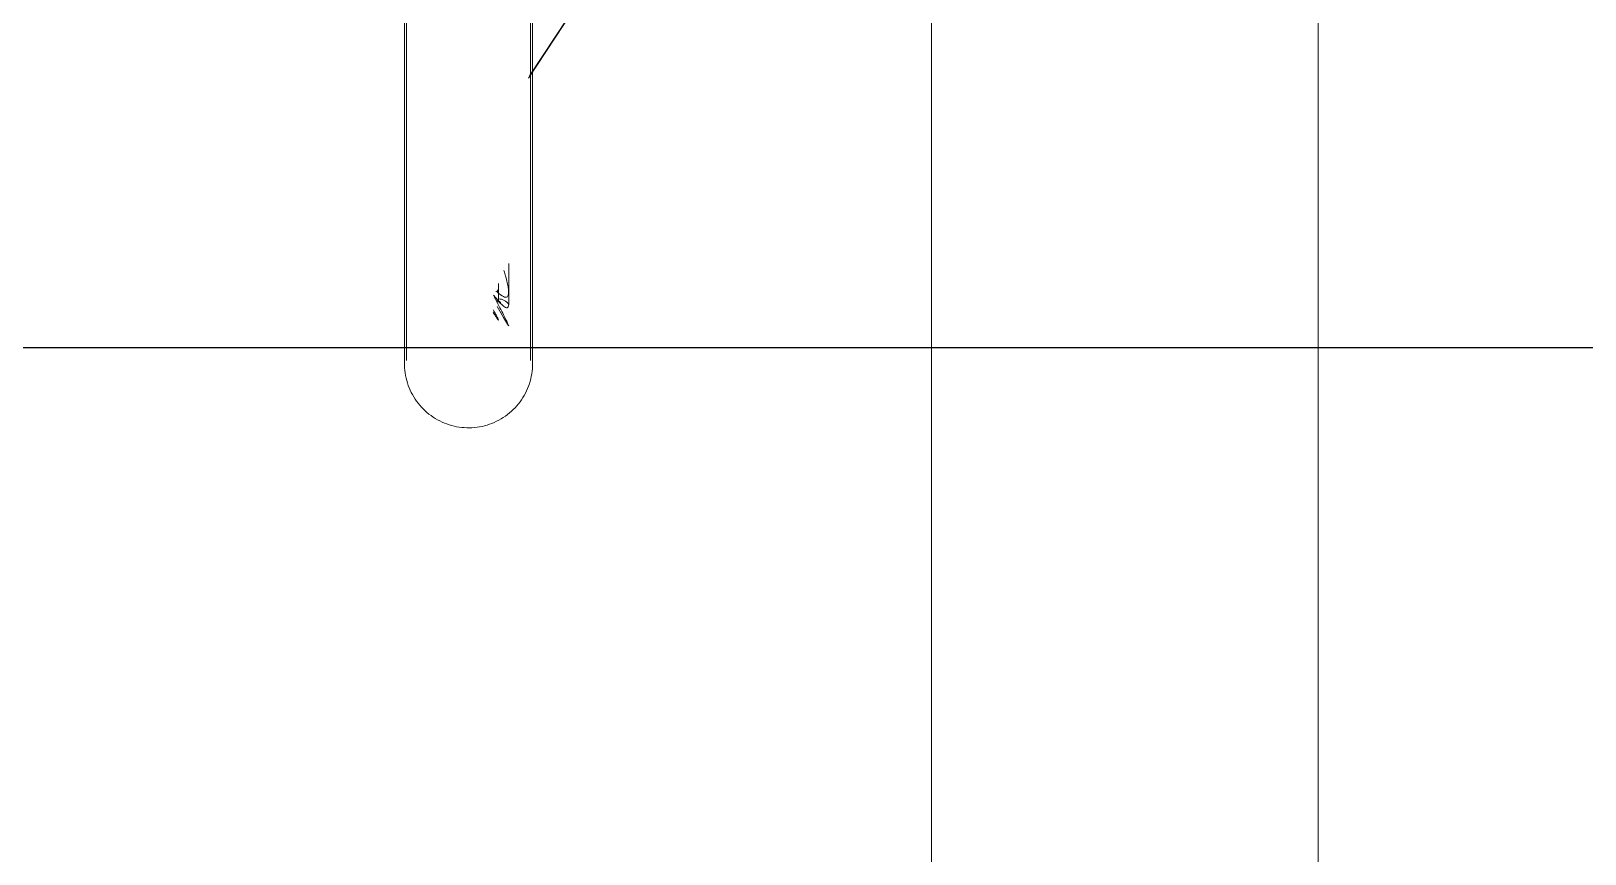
# Model space of a CAD drawing. Extents: x -181672 to 290600, y -29000 to 395522.
# Drawn here: x -6818.2 to -6624.1, y 37436.7 to 37539.5 of the extents above; entities that cross this region are included whole.
import ezdxf

# ---------------------------------------------------------------- set-up
doc = ezdxf.new("R2010")
doc.units = 0
doc.header["$LTSCALE"] = 10
doc.linetypes.add('XFM7P20PCW$0$XFA-CCL-100$0$CENTER', pattern=[2, 1.25, -0.25, 0.25, -0.25])
doc.layers.add('XFM7P20PCW$0$CCL', color=252, linetype='XFM7P20PCW$0$XFA-CCL-100$0$CENTER')
doc.layers.add('XFM7P20PCW$0$SH-TEXT', color=252, linetype='Continuous')
doc.layers.add('XFM7P20PCW$0$M-EQPM-2', color=252, linetype='Continuous', lineweight=9)
doc.layers.add('XFM7P20PCW$0$M-EQPM-3', color=252, linetype='Continuous', lineweight=9)
doc.styles.add('XFM7P20PCW$0$aa-txt', font='isocp.shx', dxfattribs={"bigfont": 'chineset'})
doc.dimstyles.new('XFM7P20PCW$0$adim-5', dxfattribs={"dimscale": 10, "dimtxt": 0.25, "dimasz": 0.25, "dimexe": 0.1, "dimexo": 0.5, "dimgap": 0.15, "dimtad": 0, "dimdec": 4, "dimlfac": 5, "dimdsep": 46, "dimtxsty": 'XFM7P20PCW$0$aa-txt', "dimcen": 2.5, "dimclrd": 3, "dimclre": 3, "dimclrt": 256, "dimadec": 0, "dimazin": 0, "dimtfac": 1, "dimtdec": 4, "dimtmove": 0, "dimatfit": 3, "dimfxl": 1, "dimtolj": 1, "dimtzin": 0, "dimarcsym": 0})

# ---------------------------------------------------------------- blocks, each defined once
blk = doc.blocks.new('XFM7P20PCW$0$A$C33a3deab')
at = {"layer": 'XFM7P20PCW$0$M-EQPM-2'}
for p, q in [((739.85, 1904.07), (514, 1904.07)), ((514, 1855.77), (739.85, 1855.77))]:
    blk.add_line(p, q, dxfattribs=at)
at = {"layer": 'XFM7P20PCW$0$M-EQPM-3'}
for p, q in [((372.49, 1969.91), (607.51, 1969.91)), ((372.49, 1969.91), (607.51, 1969.91)), ((606.61, 1969.67), (373.39, 1969.67)), ((606.61, 1969.67), (377.82, 1969.67)), ((598.91, 1958.18), (596.98, 1958.18)), ((594.47, 1956.91), (599.59, 1956.91)), ((607.51, 1953.94), (372.49, 1953.94)), ((503.09, 1954.17), (606.61, 1954.17)), ((535.32, 1930.76), (571.05, 1954.3)), ((535.42, 1930.79), (571.32, 1954.44)), ((607.51, 1953.94), (570.58, 1953.94)), ((570.93, 1954.17), (606.61, 1954.17))]:
    blk.add_line(p, q, dxfattribs=at)
at = {"layer": 'XFM7P20PCW$0$M-EQPM-3', "flags": 128}
for points in [[(607.41, 1969.91), (607.32, 1969.91), (607.04, 1969.91), (606.57, 1969.91), (605.92, 1969.91), (605.07, 1969.91), (604.05, 1969.91), (602.84, 1969.91), (601.45, 1969.91), (599.89, 1969.91), (598.15, 1969.91), (596.23, 1969.91), (594.15, 1969.91), (591.89, 1969.91), (589.48, 1969.91), (586.91, 1969.91), (584.18, 1969.91), (581.3, 1969.91), (578.27, 1969.91), (575.11, 1969.91), (571.8, 1969.91), (568.37, 1969.91), (564.81, 1969.91)], [(562.84, 1969.91), (566.46, 1969.91), (569.97, 1969.91), (573.34, 1969.91), (576.58, 1969.91), (579.68, 1969.91), (582.64, 1969.91), (585.45, 1969.91), (588.11, 1969.91), (590.61, 1969.91), (592.95, 1969.91), (595.13, 1969.91), (597.13, 1969.91), (598.97, 1969.91), (600.63, 1969.91), (602.12, 1969.91), (603.42, 1969.91), (604.54, 1969.91), (605.48, 1969.91), (606.24, 1969.91), (606.81, 1969.91), (607.19, 1969.91), (607.39, 1969.91), (607.41, 1969.91)], [(607.41, 1969.91), (607.47, 1969.91), (607.51, 1969.91)], [(607.51, 1969.91), (607.83, 1969.88), (608.15, 1969.84), (608.46, 1969.79), (608.78, 1969.72), (609.09, 1969.64), (609.39, 1969.55), (609.7, 1969.45), (610, 1969.34), (610.29, 1969.21), (610.58, 1969.08), (610.86, 1968.93), (611.14, 1968.77), (611.41, 1968.6), (611.67, 1968.41), (611.93, 1968.22), (612.18, 1968.02), (612.42, 1967.81), (612.65, 1967.59), (612.87, 1967.36), (613.08, 1967.12), (613.29, 1966.87), (613.48, 1966.61), (613.66, 1966.35), (613.83, 1966.08), (613.99, 1965.81), (614.14, 1965.52), (614.28, 1965.23), (614.41, 1964.94), (614.52, 1964.64), (614.63, 1964.34), (614.72, 1964.03), (614.79, 1963.72), (614.86, 1963.41), (614.91, 1963.09), (614.95, 1962.77), (614.98, 1962.46), (615, 1962.14), (615, 1961.82), (614.99, 1961.5), (614.97, 1961.18), (614.93, 1960.86), (614.88, 1960.54), (614.82, 1960.23), (614.74, 1959.92), (614.66, 1959.61), (614.56, 1959.31), (614.45, 1959.01), (614.33, 1958.71), (614.19, 1958.42), (614.05, 1958.13), (613.89, 1957.86), (613.72, 1957.58), (613.54, 1957.32), (613.35, 1957.06), (613.15, 1956.81), (612.94, 1956.57), (612.73, 1956.33), (612.5, 1956.11), (612.26, 1955.89), (612.02, 1955.69), (611.76, 1955.49), (611.5, 1955.31), (611.23, 1955.13), (610.96, 1954.97), (610.68, 1954.82), (610.39, 1954.68), (610.1, 1954.55), (609.8, 1954.43), (609.5, 1954.32), (609.19, 1954.23), (608.88, 1954.15), (608.57, 1954.08), (608.26, 1954.02), (607.94, 1953.98), (607.62, 1953.95), (607.51, 1953.94)], [(598.06, 1958.16), (598.05, 1958.17), (597.88, 1958.4)], [(599.42, 1957.89), (599.37, 1957.95), (599.07, 1958.26), (598.45, 1958.8)], [(599.87, 1958.34), (601.24, 1957.55), (602.05, 1957.07)], [(602.12, 1957.02), (602.12, 1957.02), (602.07, 1957.05), (602.05, 1957.07)], [(562.84, 1953.93), (566.46, 1953.93), (569.97, 1953.93), (573.34, 1953.93), (576.58, 1953.93), (579.68, 1953.93), (582.64, 1953.93), (585.45, 1953.93), (588.11, 1953.93), (590.61, 1953.93), (592.95, 1953.93), (595.13, 1953.93), (597.13, 1953.93), (598.97, 1953.93), (600.63, 1953.93), (602.12, 1953.93), (603.42, 1953.93), (604.54, 1953.93), (605.48, 1953.93), (606.24, 1953.93), (606.81, 1953.93), (607.19, 1953.93), (607.39, 1953.93), (607.41, 1953.93)], [(607.41, 1953.93), (607.32, 1953.93), (607.04, 1953.93), (606.57, 1953.93), (605.92, 1953.93), (605.07, 1953.93), (604.05, 1953.93), (602.84, 1953.93), (601.45, 1953.93), (599.89, 1953.93), (598.15, 1953.93), (596.23, 1953.93), (594.15, 1953.93), (591.89, 1953.93), (589.48, 1953.93), (586.91, 1953.93), (584.18, 1953.93), (581.3, 1953.93), (578.27, 1953.93), (575.11, 1953.93), (571.8, 1953.93), (570.5, 1953.93)], [(607.51, 1953.94), (607.45, 1953.94), (607.41, 1953.93)]]:
    blk.add_lwpolyline(points, dxfattribs=at)
at = {"layer": 'XFM7P20PCW$0$M-EQPM-3', "extrusion": (0, 0, -1)}
blk.add_ellipse((600.37, 1958.18), major_axis=(0, 1.5), ratio=0.975917, start_param=3.707455, end_param=4.712389, dxfattribs=at)
at = {"layer": 'XFM7P20PCW$0$M-EQPM-3'}
for points, knots in [([(598, 1958.35), (598.3, 1958.05), (598.61, 1957.65), (598.73, 1957.27), (598.66, 1957.06), (598.44, 1956.94), (598.08, 1956.9), (597.55, 1956.94), (596.89, 1957.07), (596.15, 1957.26), (595.61, 1957.42), (595.37, 1957.5)], [-0.875, -0.875, -0.875, -0.875, -0.75, -0.6875, -0.625, -0.5625, -0.5, -0.4375, -0.375, -0.3125, -0.2640799, -0.2640799, -0.2640799, -0.2640799]), ([(597.38, 1958.18), (597.52, 1958.18), (597.75, 1958.21), (597.94, 1958.33), (597.98, 1958.46), (597.98, 1958.53)], [-0.5, -0.5, -0.5, -0.5, -0.4375, -0.375, -0.3171983, -0.3171983, -0.3171983, -0.3171983]), ([(599.29, 1958.41), (599.29, 1958.38), (599.27, 1958.24), (599.13, 1958.18), (598.91, 1958.18)], [-0.291141, -0.291141, -0.291141, -0.291141, -0.25, 0, 0, 0, 0]), ([(600.27, 1958.84), (600.47, 1958.73), (600.81, 1958.54), (601.2, 1958.33), (601.46, 1958.21), (601.55, 1958.17), (601.56, 1958.18), (601.56, 1958.18)], [-0.75, -0.75, -0.75, -0.75, -0.6875, -0.625, -0.5625, -0.5, -0.4818453, -0.4818453, -0.4818453, -0.4818453]), ([(601.56, 1958.18), (601.56, 1958.19), (601.53, 1958.22), (601.38, 1958.33), (601.07, 1958.54), (600.77, 1958.73), (600.6, 1958.84)], [-0.4815509, -0.4815509, -0.4815509, -0.4815509, -0.4375, -0.375, -0.3125, -0.25, -0.25, -0.25, -0.25])]:
    blk.add_open_spline(points, degree=3, knots=knots, dxfattribs=at)
for points in [[(602.05, 1957.07), (602.15, 1957), (602.28, 1956.91), (602.24, 1956.9), (601.95, 1957.03), (601.44, 1957.27), (600.71, 1957.64), (599.79, 1958.12), (599.05, 1958.5), (598.65, 1958.71)], [(599.59, 1956.91), (599.83, 1956.91), (600.1, 1957.03), (599.89, 1957.52), (599.36, 1958.04), (599.01, 1958.35)]]:
    blk.add_open_spline(points, degree=3, dxfattribs=at)
blk = doc.blocks.new('XFM7P20PCW$0$A$Cd4ff1465')
at = {"layer": 'XFM7P20PCW$0$CCL'}
blk.add_line((270.0324, 141.4166), (270.0324, 0), dxfattribs=at)
at = {"layer": 'XFM7P20PCW$0$SH-TEXT', "annotation_type": 0, "has_hookline": 1, "hookline_direction": 0}
for points in [[(220.0127, 83.3494), (229.1905, 72.2775), (231.6905, 72.2775)], [(217.6505, 78.9488), (225.9263, 67.751), (228.4263, 67.751)]]:
    blk.add_leader(points, dimstyle='XFM7P20PCW$0$adim-5', dxfattribs=at)
at = {"layer": 'XFM7P20PCW$0$SH-TEXT', "annotation_type": 0, "has_hookline": 1, "hookline_direction": 0, "horizontal_direction": (-1, 0, 0)}
blk.add_leader([(309.7085, 78.9488), (301.4326, 67.751), (298.9326, 67.751)], dimstyle='XFM7P20PCW$0$adim-5', dxfattribs=at)
blk = doc.blocks.new('XFM7P20PCW')
at = {"xscale": 30, "yscale": 30, "zscale": 30, "rotation": 90}
blk.add_blockref('XFM7P20PCW$0$A$Cd4ff1465', (-4402.30053, 29399.02815), dxfattribs=at)
at = {"xscale": -1, "rotation": 90}
blk.add_blockref('XFM7P20PCW$0$A$C33a3deab', (-4801.65262, 38104.96209), dxfattribs=at)

msp = doc.modelspace()

# ---------------------------------------------------------------- block references
msp.add_blockref('XFM7P20PCW', (0, 0))

doc.saveas('drawing.dxf')
